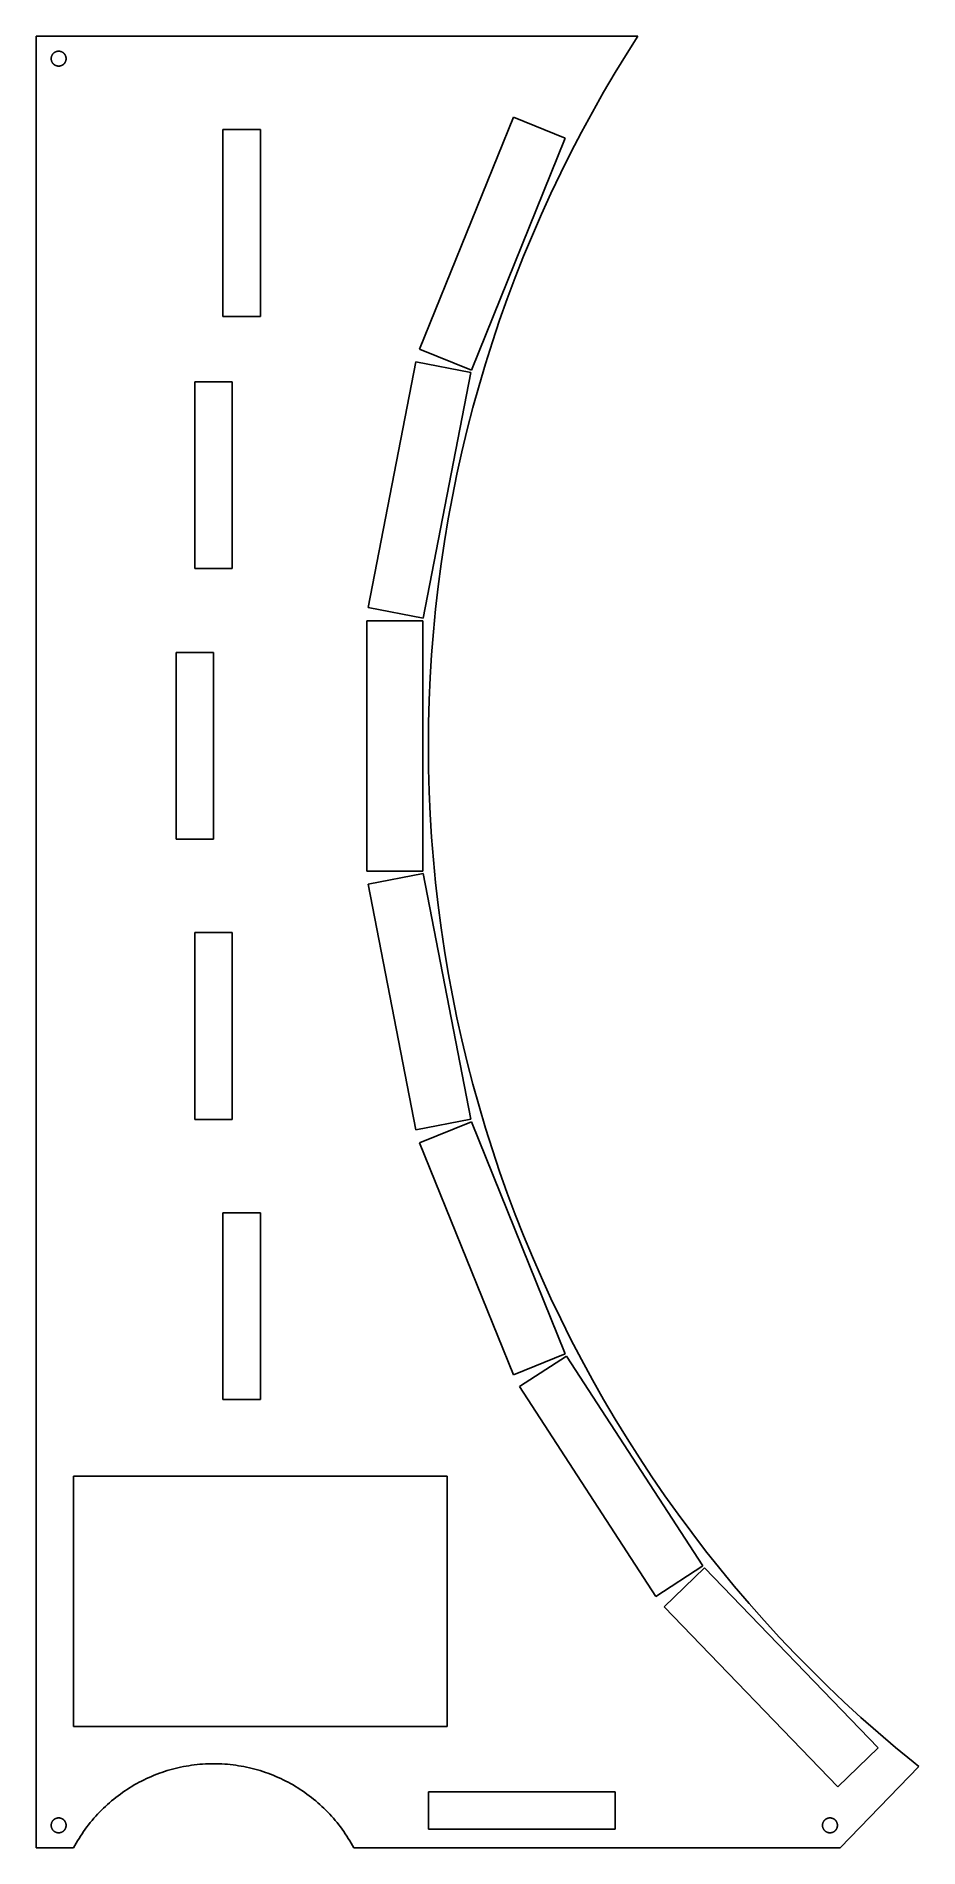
# Model space of a CAD drawing. Header units: metres. Extents: x 0 to 473, y 0 to 970.
import ezdxf

# ---------------------------------------------------------------- set-up
doc = ezdxf.new("R2010")
doc.units = ezdxf.units.M

msp = doc.modelspace()

# ---------------------------------------------------------------- linework, layer by layer
for p, q in [((322.136, 970), (0, 970)), ((0, 970), (0, 0)), ((316.366, 960.943), (322.136, 970)), ((8.68384, 960.237), (8.76393, 960.351)), ((8.76393, 960.351), (8.84795, 960.463)), ((8.84795, 960.463), (8.93582, 960.571)), ((8.93582, 960.571), (9.02742, 960.677)), ((9.02742, 960.677), (9.12263, 960.779)), ((9.12263, 960.779), (9.22136, 960.877)), ((9.22136, 960.877), (9.32347, 960.973)), ((9.32347, 960.973), (9.42885, 961.064)), ((9.42885, 961.064), (9.53735, 961.152)), ((9.53735, 961.152), (9.64885, 961.236)), ((9.64885, 961.236), (9.76321, 961.316)), ((9.76321, 961.316), (9.88031, 961.392)), ((9.88031, 961.392), (10, 961.464)), ((10, 961.464), (10.1221, 961.532)), ((10.1221, 961.532), (10.2465, 961.595)), ((10.2465, 961.595), (10.373, 961.654)), ((10.373, 961.654), (10.5016, 961.709)), ((10.5016, 961.709), (10.6319, 961.759)), ((10.6319, 961.759), (10.7639, 961.804)), ((10.7639, 961.804), (10.8974, 961.845)), ((10.8974, 961.845), (11.0323, 961.881)), ((11.0323, 961.881), (11.1684, 961.913)), ((11.1684, 961.913), (11.3054, 961.939)), ((11.3054, 961.939), (11.4433, 961.961)), ((11.4433, 961.961), (11.5819, 961.978)), ((11.5819, 961.978), (11.721, 961.99)), ((11.721, 961.99), (11.8604, 961.998)), ((11.8604, 961.998), (12, 962)), ((12, 962), (12.1396, 961.998)), ((12.1396, 961.998), (12.279, 961.99)), ((12.279, 961.99), (12.4181, 961.978)), ((12.4181, 961.978), (12.5567, 961.961)), ((12.5567, 961.961), (12.6946, 961.939)), ((12.6946, 961.939), (12.8316, 961.913)), ((12.8316, 961.913), (12.9677, 961.881)), ((12.9677, 961.881), (13.1025, 961.845)), ((13.1025, 961.845), (13.2361, 961.804)), ((13.2361, 961.804), (13.3681, 961.759)), ((13.3681, 961.759), (13.4984, 961.709)), ((13.4984, 961.709), (13.6269, 961.654)), ((13.6269, 961.654), (13.7535, 961.595)), ((13.7535, 961.595), (13.8779, 961.532)), ((13.8779, 961.532), (14, 961.464)), ((14, 961.464), (14.1197, 961.392)), ((14.1197, 961.392), (14.2368, 961.316)), ((14.2368, 961.316), (14.3511, 961.236)), ((14.3511, 961.236), (14.4626, 961.152)), ((14.4626, 961.152), (14.5711, 961.064)), ((14.5711, 961.064), (14.6765, 960.973)), ((14.6765, 960.973), (14.7786, 960.877)), ((14.7786, 960.877), (14.8773, 960.779)), ((14.8773, 960.779), (14.9726, 960.677)), ((14.9726, 960.677), (15.0642, 960.571)), ((15.0642, 960.571), (15.152, 960.463)), ((15.152, 960.463), (15.2361, 960.351)), ((15.2361, 960.351), (15.3161, 960.237)), ((309.983, 950.527), (316.366, 960.943)), ((8, 958), (8.00243, 958.14)), ((8.00243, 957.86), (8, 958)), ((8.00243, 958.14), (8.00974, 958.279)), ((8.00974, 957.721), (8.00243, 957.86)), ((8.00974, 958.279), (8.02191, 958.418)), ((8.02191, 957.582), (8.00974, 957.721)), ((8.02191, 958.418), (8.03893, 958.557)), ((8.03893, 957.443), (8.02191, 957.582)), ((8.03893, 958.557), (8.06076, 958.695)), ((8.06076, 957.305), (8.03893, 957.443)), ((8.06076, 958.695), (8.0874, 958.832)), ((8.0874, 957.168), (8.06076, 957.305)), ((8.0874, 958.832), (8.1188, 958.968)), ((8.1188, 957.032), (8.0874, 957.168)), ((8.1188, 958.968), (8.15495, 959.103)), ((8.15495, 956.897), (8.1188, 957.032)), ((8.15495, 959.103), (8.19577, 959.236)), ((8.19577, 956.764), (8.15495, 956.897)), ((8.19577, 959.236), (8.24123, 959.368)), ((8.24123, 956.632), (8.19577, 956.764)), ((8.24123, 959.368), (8.29126, 959.498)), ((8.29126, 956.502), (8.24123, 956.632)), ((8.29126, 959.498), (8.34581, 959.627)), ((8.34581, 956.373), (8.29126, 956.502)), ((8.34581, 959.627), (8.40482, 959.753)), ((8.40482, 956.247), (8.34581, 956.373)), ((8.40482, 959.753), (8.4682, 959.878)), ((8.4682, 956.122), (8.40482, 956.247)), ((8.4682, 959.878), (8.53589, 960)), ((8.53589, 956), (8.4682, 956.122)), ((8.53589, 960), (8.6078, 960.12)), ((8.6078, 955.88), (8.53589, 956)), ((8.6078, 960.12), (8.68384, 960.237)), ((8.68384, 955.763), (8.6078, 955.88)), ((8.76393, 955.649), (8.68384, 955.763)), ((8.84795, 955.537), (8.76393, 955.649)), ((8.93582, 955.429), (8.84795, 955.537)), ((9.02742, 955.323), (8.93582, 955.429)), ((9.12263, 955.221), (9.02742, 955.323)), ((9.22136, 955.123), (9.12263, 955.221)), ((9.32347, 955.027), (9.22136, 955.123)), ((9.42885, 954.936), (9.32347, 955.027)), ((9.53735, 954.848), (9.42885, 954.936)), ((9.64885, 954.764), (9.53735, 954.848)), ((9.76321, 954.684), (9.64885, 954.764)), ((9.88031, 954.608), (9.76321, 954.684)), ((9.99998, 954.536), (9.88031, 954.608)), ((10.1221, 954.468), (9.99998, 954.536)), ((10.2465, 954.405), (10.1221, 954.468)), ((10.373, 954.346), (10.2465, 954.405)), ((10.5016, 954.291), (10.373, 954.346)), ((10.6319, 954.241), (10.5016, 954.291)), ((10.7639, 954.196), (10.6319, 954.241)), ((10.8974, 954.155), (10.7639, 954.196)), ((11.0323, 954.119), (10.8974, 954.155)), ((11.1684, 954.087), (11.0323, 954.119)), ((11.3054, 954.061), (11.1684, 954.087)), ((11.4433, 954.039), (11.3054, 954.061)), ((11.5819, 954.022), (11.4433, 954.039)), ((11.721, 954.01), (11.5819, 954.022)), ((11.8604, 954.002), (11.721, 954.01)), ((12, 954), (11.8604, 954.002)), ((12.1396, 954.002), (12, 954)), ((12.279, 954.01), (12.1396, 954.002)), ((12.4181, 954.022), (12.279, 954.01)), ((12.5567, 954.039), (12.4181, 954.022)), ((12.6946, 954.061), (12.5567, 954.039)), ((12.8316, 954.087), (12.6946, 954.061)), ((12.9677, 954.119), (12.8316, 954.087)), ((13.1025, 954.155), (12.9677, 954.119)), ((13.2361, 954.196), (13.1025, 954.155)), ((13.3681, 954.241), (13.2361, 954.196)), ((13.4984, 954.291), (13.3681, 954.241)), ((13.6269, 954.346), (13.4984, 954.291)), ((13.7535, 954.405), (13.6269, 954.346)), ((13.8779, 954.468), (13.7535, 954.405)), ((14, 954.536), (13.8779, 954.468)), ((14.1197, 954.608), (14, 954.536)), ((14.2368, 954.684), (14.1197, 954.608)), ((14.3511, 954.764), (14.2368, 954.684)), ((14.4626, 954.848), (14.3511, 954.764)), ((14.5711, 954.936), (14.4626, 954.848)), ((14.6765, 955.027), (14.5711, 954.936)), ((14.7786, 955.123), (14.6765, 955.027)), ((14.8773, 955.221), (14.7786, 955.123)), ((14.9726, 955.323), (14.8773, 955.221)), ((15.0642, 955.429), (14.9726, 955.323)), ((15.152, 955.537), (15.0642, 955.429)), ((15.2361, 955.649), (15.152, 955.537)), ((15.3161, 955.763), (15.2361, 955.649)), ((15.3161, 960.237), (15.3922, 960.12)), ((15.3922, 955.88), (15.3161, 955.763)), ((15.3922, 960.12), (15.4641, 960)), ((15.4641, 956), (15.3922, 955.88)), ((15.4641, 960), (15.5318, 959.878)), ((15.5318, 956.122), (15.4641, 956)), ((15.5318, 959.878), (15.5952, 959.753)), ((15.5952, 956.247), (15.5318, 956.122)), ((15.5952, 959.753), (15.6542, 959.627)), ((15.6542, 956.373), (15.5952, 956.247)), ((15.6542, 959.627), (15.7087, 959.498)), ((15.7087, 956.502), (15.6542, 956.373)), ((15.7087, 959.498), (15.7588, 959.368)), ((15.7588, 956.632), (15.7087, 956.502)), ((15.7588, 959.368), (15.8042, 959.236)), ((15.8042, 956.764), (15.7588, 956.632)), ((15.8042, 959.236), (15.845, 959.103)), ((15.845, 956.897), (15.8042, 956.764)), ((15.845, 959.103), (15.8812, 958.968)), ((15.8812, 957.032), (15.845, 956.897)), ((15.8812, 958.968), (15.9126, 958.832)), ((15.9126, 957.168), (15.8812, 957.032)), ((15.9126, 958.832), (15.9392, 958.695)), ((15.9392, 957.305), (15.9126, 957.168)), ((15.9392, 958.695), (15.9611, 958.557)), ((15.9611, 957.443), (15.9392, 957.305)), ((15.9611, 958.557), (15.9781, 958.418)), ((15.9781, 957.582), (15.9611, 957.443)), ((15.9781, 958.418), (15.9902, 958.279)), ((15.9902, 957.721), (15.9781, 957.582)), ((15.9902, 958.279), (15.9976, 958.14)), ((15.9976, 957.86), (15.9902, 957.721)), ((15.9976, 958.14), (16, 958)), ((16, 958), (15.9976, 957.86)), ((303.782, 940), (309.983, 950.527)), ((297.766, 929.367), (303.782, 940)), ((205.276, 802.465), (255.473, 926.708)), ((255.473, 926.708), (283.288, 915.47)), ((291.937, 918.63), (297.766, 929.367)), ((100, 820), (100, 920)), ((100, 920), (120, 920)), ((120, 920), (120, 820)), ((283.288, 915.47), (233.091, 791.227)), ((286.295, 907.793), (291.937, 918.63)), ((280.844, 896.86), (286.295, 907.793)), ((275.585, 885.833), (280.844, 896.86)), ((270.518, 874.716), (275.585, 885.833)), ((265.647, 863.512), (270.518, 874.716)), ((260.971, 852.225), (265.647, 863.512)), ((256.494, 840.858), (260.971, 852.225)), ((252.215, 829.414), (256.494, 840.858)), ((248.137, 817.898), (252.215, 829.414)), ((120, 820), (100, 820)), ((244.26, 806.312), (248.137, 817.898)), ((240.587, 794.66), (244.26, 806.312)), ((177.683, 664.094), (203.251, 795.632)), ((203.251, 795.632), (232.7, 789.908)), ((233.091, 791.227), (205.276, 802.465)), ((232.7, 789.908), (207.132, 658.37)), ((237.117, 782.946), (240.587, 794.66)), ((85, 685), (85, 785)), ((85, 785), (105, 785)), ((105, 785), (105, 685)), ((233.852, 771.173), (237.117, 782.946)), ((230.793, 759.345), (233.852, 771.173)), ((227.941, 747.466), (230.793, 759.345)), ((225.297, 735.538), (227.941, 747.466)), ((222.861, 723.566), (225.297, 735.538)), ((220.635, 711.554), (222.861, 723.566)), ((218.618, 699.504), (220.635, 711.554)), ((216.812, 687.421), (218.618, 699.504)), ((105, 685), (85, 685)), ((215.218, 675.309), (216.812, 687.421)), ((213.835, 663.17), (215.218, 675.309)), ((207.132, 658.37), (177.683, 664.094)), ((212.664, 651.009), (213.835, 663.17)), ((177, 523), (177, 657)), ((177, 657), (207, 657)), ((207, 657), (207, 523)), ((211.705, 638.83), (212.664, 651.009)), ((75, 540), (75, 640)), ((75, 640), (95, 640)), ((95, 640), (95, 540)), ((210.959, 626.635), (211.705, 638.83)), ((210.426, 614.43), (210.959, 626.635)), ((210.107, 602.217), (210.426, 614.43)), ((210, 590), (210.107, 602.217)), ((210.107, 577.783), (210, 590)), ((210.426, 565.57), (210.107, 577.783)), ((210.959, 553.365), (210.426, 565.57)), ((211.705, 541.17), (210.959, 553.365)), ((95, 540), (75, 540)), ((212.664, 528.991), (211.705, 541.17)), ((213.835, 516.83), (212.664, 528.991)), ((207, 523), (177, 523)), ((177.683, 515.906), (207.132, 521.63)), ((203.251, 384.368), (177.683, 515.906)), ((207.132, 521.63), (232.7, 390.092)), ((215.218, 504.691), (213.835, 516.83)), ((216.812, 492.579), (215.218, 504.691)), ((85, 390), (85, 490)), ((85, 490), (105, 490)), ((105, 490), (105, 390)), ((218.618, 480.496), (216.812, 492.579)), ((220.635, 468.446), (218.618, 480.496)), ((222.861, 456.434), (220.635, 468.446)), ((225.297, 444.462), (222.861, 456.434)), ((227.941, 432.534), (225.297, 444.462)), ((230.793, 420.655), (227.941, 432.534)), ((233.852, 408.827), (230.793, 420.655)), ((237.117, 397.054), (233.852, 408.827)), ((105, 390), (85, 390)), ((232.7, 390.092), (203.251, 384.368)), ((205.276, 377.535), (233.091, 388.773)), ((233.091, 388.773), (283.288, 264.53)), ((240.587, 385.34), (237.117, 397.054)), ((244.26, 373.688), (240.587, 385.34)), ((255.473, 253.292), (205.276, 377.535)), ((248.137, 362.102), (244.26, 373.688)), ((252.215, 350.586), (248.137, 362.102)), ((256.494, 339.142), (252.215, 350.586)), ((100, 240), (100, 340)), ((100, 340), (120, 340)), ((120, 340), (120, 240)), ((260.971, 327.775), (256.494, 339.142)), ((265.647, 316.488), (260.971, 327.775)), ((270.518, 305.284), (265.647, 316.488)), ((275.585, 294.167), (270.518, 305.284)), ((280.844, 283.14), (275.585, 294.167)), ((286.295, 272.207), (280.844, 283.14)), ((291.937, 261.37), (286.295, 272.207)), ((283.288, 264.53), (255.473, 253.292)), ((258.764, 246.971), (283.924, 263.31)), ((283.924, 263.31), (356.905, 150.928)), ((297.766, 250.633), (291.937, 261.37)), ((331.745, 134.589), (258.764, 246.971)), ((303.782, 240), (297.766, 250.633)), ((120, 240), (100, 240)), ((309.983, 229.473), (303.782, 240)), ((316.366, 219.057), (309.983, 229.473)), ((322.931, 208.753), (316.366, 219.057)), ((329.674, 198.565), (322.931, 208.753)), ((20, 65), (20, 199)), ((20, 199), (220, 199)), ((220, 199), (220, 65)), ((336.594, 188.496), (329.674, 198.565)), ((343.688, 178.55), (336.594, 188.496)), ((350.955, 168.729), (343.688, 178.55)), ((358.392, 159.037), (350.955, 168.729)), ((365.998, 149.476), (358.392, 159.037)), ((356.905, 150.928), (331.745, 134.589)), ((336.182, 129.011), (357.762, 149.851)), ((357.762, 149.851), (450.846, 53.4594)), ((373.769, 140.049), (365.998, 149.476)), ((381.703, 130.759), (373.769, 140.049)), ((429.266, 32.6196), (336.182, 129.011)), ((389.799, 121.609), (381.703, 130.759)), ((398.052, 112.601), (389.799, 121.609)), ((406.462, 103.739), (398.052, 112.601)), ((415.025, 95.0252), (406.462, 103.739)), ((423.739, 86.4621), (415.025, 95.0252)), ((432.601, 78.0524), (423.739, 86.4621)), ((441.609, 69.7986), (432.601, 78.0524)), ((450.759, 61.7033), (441.609, 69.7986)), ((220, 65), (20, 65)), ((460.049, 53.7689), (450.759, 61.7033)), ((450.846, 53.4594), (429.266, 32.6196)), ((469.476, 45.9978), (460.049, 53.7689)), ((61.7878, 38.2429), (63.1584, 38.8106)), ((63.1584, 38.8106), (64.5387, 39.3543)), ((64.5387, 39.3543), (65.9283, 39.8739)), ((65.9283, 39.8739), (67.3267, 40.3691)), ((67.3267, 40.3691), (68.7336, 40.8398)), ((68.7336, 40.8398), (70.1484, 41.2859)), ((70.1484, 41.2859), (71.5708, 41.7072)), ((71.5708, 41.7072), (73.0004, 42.1037)), ((73.0004, 42.1037), (74.4366, 42.4751)), ((74.4366, 42.4751), (75.8792, 42.8214)), ((75.8792, 42.8214), (77.3275, 43.1425)), ((77.3275, 43.1425), (78.7812, 43.4383)), ((78.7812, 43.4383), (80.2399, 43.7086)), ((80.2399, 43.7086), (81.7031, 43.9535)), ((81.7031, 43.9535), (83.1703, 44.1728)), ((83.1703, 44.1728), (84.6411, 44.3664)), ((84.6411, 44.3664), (86.1151, 44.5343)), ((86.1151, 44.5343), (87.5918, 44.6765)), ((87.5918, 44.6765), (89.0707, 44.7929)), ((89.0707, 44.7929), (90.5514, 44.8835)), ((90.5514, 44.8835), (92.0335, 44.9482)), ((92.0335, 44.9482), (93.5165, 44.987)), ((93.5165, 44.987), (95, 45)), ((95, 45), (96.4834, 44.987)), ((96.4834, 44.987), (97.9664, 44.9482)), ((97.9664, 44.9482), (99.4485, 44.8835)), ((99.4485, 44.8835), (100.929, 44.7929)), ((100.929, 44.7929), (102.408, 44.6765)), ((102.408, 44.6765), (103.885, 44.5343)), ((103.885, 44.5343), (105.359, 44.3664)), ((105.359, 44.3664), (106.83, 44.1728)), ((106.83, 44.1728), (108.297, 43.9535)), ((108.297, 43.9535), (109.76, 43.7086)), ((109.76, 43.7086), (111.219, 43.4383)), ((111.219, 43.4383), (112.672, 43.1425)), ((112.672, 43.1425), (114.121, 42.8214)), ((114.121, 42.8214), (115.563, 42.4751)), ((115.563, 42.4751), (117, 42.1037)), ((117, 42.1037), (118.429, 41.7072)), ((118.429, 41.7072), (119.852, 41.2859)), ((119.852, 41.2859), (121.266, 40.8398)), ((121.266, 40.8398), (122.673, 40.3691)), ((122.673, 40.3691), (124.072, 39.8739)), ((124.072, 39.8739), (125.461, 39.3543)), ((125.461, 39.3543), (126.842, 38.8106)), ((126.842, 38.8106), (128.212, 38.2429)), ((430.492, 0), (472.55, 43.5525)), ((472.55, 43.5525), (469.476, 45.9978)), ((45.0382, 28.7664), (46.246, 29.6279)), ((46.246, 29.6279), (47.4686, 30.4682)), ((47.4686, 30.4682), (48.7057, 31.287)), ((48.7057, 31.287), (49.9568, 32.0841)), ((49.9568, 32.0841), (51.2218, 32.8592)), ((51.2218, 32.8592), (52.5, 33.6122)), ((52.5, 33.6122), (53.7912, 34.3427)), ((53.7912, 34.3427), (55.0949, 35.0505)), ((55.0949, 35.0505), (56.4108, 35.7355)), ((56.4108, 35.7355), (57.7384, 36.3975)), ((57.7384, 36.3975), (59.0774, 37.0361)), ((59.0774, 37.0361), (60.4274, 37.6514)), ((60.4274, 37.6514), (61.7878, 38.2429)), ((128.212, 38.2429), (129.573, 37.6514)), ((129.573, 37.6514), (130.923, 37.0361)), ((130.923, 37.0361), (132.262, 36.3975)), ((132.262, 36.3975), (133.589, 35.7355)), ((133.589, 35.7355), (134.905, 35.0505)), ((134.905, 35.0505), (136.209, 34.3427)), ((136.209, 34.3427), (137.5, 33.6122)), ((137.5, 33.6122), (138.778, 32.8592)), ((138.778, 32.8592), (140.043, 32.0841)), ((140.043, 32.0841), (141.294, 31.287)), ((141.294, 31.287), (142.531, 30.4682)), ((142.531, 30.4682), (143.754, 29.6279)), ((143.754, 29.6279), (144.962, 28.7664)), ((210, 10), (210, 30)), ((210, 30), (310, 30)), ((310, 30), (310, 10)), ((33.8561, 19.046), (34.8959, 20.1041)), ((34.8959, 20.1041), (35.954, 21.1439)), ((35.954, 21.1439), (37.0301, 22.1651)), ((37.0301, 22.1651), (38.1239, 23.1673)), ((38.1239, 23.1673), (39.235, 24.1503)), ((39.235, 24.1503), (40.3631, 25.1138)), ((40.3631, 25.1138), (41.5078, 26.0574)), ((41.5078, 26.0574), (42.6688, 26.9809)), ((42.6688, 26.9809), (43.8457, 27.884)), ((43.8457, 27.884), (45.0382, 28.7664)), ((144.962, 28.7664), (146.154, 27.884)), ((146.154, 27.884), (147.331, 26.9809)), ((147.331, 26.9809), (148.492, 26.0574)), ((148.492, 26.0574), (149.637, 25.1138)), ((149.637, 25.1138), (150.765, 24.1503)), ((150.765, 24.1503), (151.876, 23.1673)), ((151.876, 23.1673), (152.97, 22.1651)), ((152.97, 22.1651), (154.046, 21.1439)), ((154.046, 21.1439), (155.104, 20.1041)), ((155.104, 20.1041), (156.144, 19.046)), ((8, 12), (8.00243, 12.1396)), ((8.00243, 11.8604), (8, 12)), ((8.00243, 12.1396), (8.00974, 12.279)), ((8.00974, 11.721), (8.00243, 11.8604)), ((8.00974, 12.279), (8.02191, 12.4181)), ((8.02191, 11.5819), (8.00974, 11.721)), ((8.02191, 12.4181), (8.03893, 12.5567)), ((8.03893, 11.4433), (8.02191, 11.5819)), ((8.03893, 12.5567), (8.06076, 12.6946)), ((8.06076, 11.3054), (8.03893, 11.4433)), ((8.06076, 12.6946), (8.0874, 12.8316)), ((8.0874, 11.1684), (8.06076, 11.3054)), ((8.0874, 12.8316), (8.1188, 12.9677)), ((8.1188, 11.0323), (8.0874, 11.1684)), ((8.1188, 12.9677), (8.15495, 13.1025)), ((8.15495, 10.8974), (8.1188, 11.0323)), ((8.15495, 13.1025), (8.19577, 13.2361)), ((8.19577, 10.7639), (8.15495, 10.8974)), ((8.19577, 13.2361), (8.24123, 13.3681)), ((8.24123, 10.6319), (8.19577, 10.7639)), ((8.24123, 13.3681), (8.29126, 13.4984)), ((8.29126, 10.5016), (8.24123, 10.6319)), ((8.29126, 13.4984), (8.34581, 13.6269)), ((8.34581, 10.373), (8.29126, 10.5016)), ((8.34581, 13.6269), (8.40482, 13.7535)), ((8.40482, 10.2465), (8.34581, 10.373)), ((8.40482, 13.7535), (8.4682, 13.8779)), ((8.4682, 10.1221), (8.40482, 10.2465)), ((8.4682, 13.8779), (8.53589, 14)), ((8.53589, 10), (8.4682, 10.1221)), ((8.53589, 14), (8.6078, 14.1197)), ((8.6078, 9.88031), (8.53589, 10)), ((8.6078, 14.1197), (8.68384, 14.2368)), ((8.68384, 9.76321), (8.6078, 9.88031)), ((8.68384, 14.2368), (8.76393, 14.3511)), ((8.76393, 9.64885), (8.68384, 9.76321)), ((8.76393, 14.3511), (8.84795, 14.4626)), ((8.84795, 14.4626), (8.93582, 14.5711)), ((8.93582, 14.5711), (9.02742, 14.6765)), ((9.02742, 14.6765), (9.12263, 14.7786)), ((9.12263, 14.7786), (9.22136, 14.8773)), ((9.22136, 14.8773), (9.32347, 14.9726)), ((9.32347, 14.9726), (9.42885, 15.0642)), ((9.42885, 15.0642), (9.53735, 15.152)), ((9.53735, 15.152), (9.64885, 15.2361)), ((9.64885, 15.2361), (9.76321, 15.3161)), ((9.76321, 15.3161), (9.88031, 15.3922)), ((9.88031, 15.3922), (10, 15.4641)), ((10, 15.4641), (10.1221, 15.5318)), ((10.1221, 15.5318), (10.2465, 15.5952)), ((10.2465, 15.5952), (10.373, 15.6542)), ((10.373, 15.6542), (10.5016, 15.7087)), ((10.5016, 15.7087), (10.6319, 15.7588)), ((10.6319, 15.7588), (10.7639, 15.8042)), ((10.7639, 15.8042), (10.8974, 15.845)), ((10.8974, 15.845), (11.0323, 15.8812)), ((11.0323, 15.8812), (11.1684, 15.9126)), ((11.1684, 15.9126), (11.3054, 15.9392)), ((11.3054, 15.9392), (11.4433, 15.9611)), ((11.4433, 15.9611), (11.5819, 15.9781)), ((11.5819, 15.9781), (11.721, 15.9902)), ((11.721, 15.9902), (11.8604, 15.9976)), ((11.8604, 15.9976), (12, 16)), ((12, 16), (12.1396, 15.9976)), ((12.1396, 15.9976), (12.279, 15.9902)), ((12.279, 15.9902), (12.4181, 15.9781)), ((12.4181, 15.9781), (12.5567, 15.9611)), ((12.5567, 15.9611), (12.6946, 15.9392)), ((12.6946, 15.9392), (12.8316, 15.9126)), ((12.8316, 15.9126), (12.9677, 15.8812)), ((12.9677, 15.8812), (13.1025, 15.845)), ((13.1025, 15.845), (13.2361, 15.8042)), ((13.2361, 15.8042), (13.3681, 15.7588)), ((13.3681, 15.7588), (13.4984, 15.7087)), ((13.4984, 15.7087), (13.6269, 15.6542)), ((13.6269, 15.6542), (13.7535, 15.5952)), ((13.7535, 15.5952), (13.8779, 15.5318)), ((13.8779, 15.5318), (14, 15.4641)), ((14, 15.4641), (14.1197, 15.3922)), ((14.1197, 15.3922), (14.2368, 15.3161)), ((14.2368, 15.3161), (14.3511, 15.2361)), ((14.3511, 15.2361), (14.4626, 15.152)), ((14.4626, 15.152), (14.5711, 15.0642)), ((14.5711, 15.0642), (14.6765, 14.9726)), ((14.6765, 14.9726), (14.7786, 14.8773)), ((14.7786, 14.8773), (14.8773, 14.7786)), ((14.8773, 14.7786), (14.9726, 14.6765)), ((14.9726, 14.6765), (15.0642, 14.5711)), ((15.0642, 14.5711), (15.152, 14.4626)), ((15.152, 14.4626), (15.2361, 14.3511)), ((15.2361, 14.3511), (15.3161, 14.2368)), ((15.3161, 9.76321), (15.2361, 9.64885)), ((15.3161, 14.2368), (15.3922, 14.1197)), ((15.3922, 9.88031), (15.3161, 9.76321)), ((15.3922, 14.1197), (15.4641, 14)), ((15.4641, 9.99998), (15.3922, 9.88031)), ((15.4641, 14), (15.5318, 13.8779)), ((15.5318, 10.1221), (15.4641, 9.99998)), ((15.5318, 13.8779), (15.5952, 13.7535)), ((15.5952, 10.2465), (15.5318, 10.1221)), ((15.5952, 13.7535), (15.6542, 13.6269)), ((15.6542, 10.373), (15.5952, 10.2465)), ((15.6542, 13.6269), (15.7087, 13.4984)), ((15.7087, 10.5016), (15.6542, 10.373)), ((15.7087, 13.4984), (15.7588, 13.3681)), ((15.7588, 10.6319), (15.7087, 10.5016)), ((15.7588, 13.3681), (15.8042, 13.2361)), ((15.8042, 10.7639), (15.7588, 10.6319)), ((15.8042, 13.2361), (15.845, 13.1025)), ((15.845, 10.8974), (15.8042, 10.7639)), ((15.845, 13.1025), (15.8812, 12.9677)), ((15.8812, 11.0323), (15.845, 10.8974)), ((15.8812, 12.9677), (15.9126, 12.8316)), ((15.9126, 11.1684), (15.8812, 11.0323)), ((15.9126, 12.8316), (15.9392, 12.6946)), ((15.9392, 11.3054), (15.9126, 11.1684)), ((15.9392, 12.6946), (15.9611, 12.5567)), ((15.9611, 11.4433), (15.9392, 11.3054)), ((15.9611, 12.5567), (15.9781, 12.4181)), ((15.9781, 11.5819), (15.9611, 11.4433)), ((15.9781, 12.4181), (15.9902, 12.279)), ((15.9902, 11.721), (15.9781, 11.5819)), ((15.9902, 12.279), (15.9976, 12.1396)), ((15.9976, 11.8604), (15.9902, 11.721)), ((15.9976, 12.1396), (16, 12)), ((16, 12), (15.9976, 11.8604)), ((25.3721, 8.75398), (26.2336, 9.96175)), ((26.2336, 9.96175), (27.116, 11.1543)), ((27.116, 11.1543), (28.0191, 12.3312)), ((28.0191, 12.3312), (28.9426, 13.4922)), ((28.9426, 13.4922), (29.8862, 14.6369)), ((29.8862, 14.6369), (30.8497, 15.765)), ((30.8497, 15.765), (31.8327, 16.8761)), ((31.8327, 16.8761), (32.8349, 17.9698)), ((32.8349, 17.9698), (33.8561, 19.046)), ((156.144, 19.046), (157.165, 17.9698)), ((157.165, 17.9698), (158.167, 16.8761)), ((158.167, 16.8761), (159.15, 15.765)), ((159.15, 15.765), (160.114, 14.6369)), ((160.114, 14.6369), (161.057, 13.4922)), ((161.057, 13.4922), (161.981, 12.3312)), ((161.981, 12.3312), (162.884, 11.1543)), ((162.884, 11.1543), (163.766, 9.96175)), ((163.766, 9.96175), (164.628, 8.75398)), ((310, 10), (210, 10)), ((421, 12), (421.002, 12.1396)), ((421.002, 11.8604), (421, 12)), ((421.002, 12.1396), (421.01, 12.279)), ((421.01, 11.721), (421.002, 11.8604)), ((421.01, 12.279), (421.022, 12.4181)), ((421.022, 11.5819), (421.01, 11.721)), ((421.022, 12.4181), (421.039, 12.5567)), ((421.039, 11.4433), (421.022, 11.5819)), ((421.039, 12.5567), (421.061, 12.6946)), ((421.061, 11.3054), (421.039, 11.4433)), ((421.061, 12.6946), (421.087, 12.8316)), ((421.087, 11.1684), (421.061, 11.3054)), ((421.087, 12.8316), (421.119, 12.9677)), ((421.119, 11.0323), (421.087, 11.1684)), ((421.119, 12.9677), (421.155, 13.1025)), ((421.155, 10.8974), (421.119, 11.0323)), ((421.155, 13.1025), (421.196, 13.2361)), ((421.196, 10.7639), (421.155, 10.8974)), ((421.196, 13.2361), (421.241, 13.3681)), ((421.241, 10.6319), (421.196, 10.7639)), ((421.241, 13.3681), (421.291, 13.4984)), ((421.291, 10.5016), (421.241, 10.6319)), ((421.291, 13.4984), (421.346, 13.6269)), ((421.346, 10.373), (421.291, 10.5016)), ((421.346, 13.6269), (421.405, 13.7535)), ((421.405, 10.2465), (421.346, 10.373)), ((421.405, 13.7535), (421.468, 13.8779)), ((421.468, 10.1221), (421.405, 10.2465)), ((421.468, 13.8779), (421.536, 14)), ((421.536, 10), (421.468, 10.1221)), ((421.536, 14), (421.608, 14.1197)), ((421.608, 9.88031), (421.536, 10)), ((421.608, 14.1197), (421.684, 14.2368)), ((421.684, 9.76321), (421.608, 9.88031)), ((421.684, 14.2368), (421.764, 14.3511)), ((421.764, 9.64885), (421.684, 9.76321)), ((421.764, 14.3511), (421.848, 14.4626)), ((421.848, 14.4626), (421.936, 14.5711)), ((421.936, 14.5711), (422.027, 14.6765)), ((422.027, 14.6765), (422.123, 14.7786)), ((422.123, 14.7786), (422.221, 14.8773)), ((422.221, 14.8773), (422.323, 14.9726)), ((422.323, 14.9726), (422.429, 15.0642)), ((422.429, 15.0642), (422.537, 15.152)), ((422.537, 15.152), (422.649, 15.2361)), ((422.649, 15.2361), (422.763, 15.3161)), ((422.763, 15.3161), (422.88, 15.3922)), ((422.88, 15.3922), (423, 15.4641)), ((423, 15.4641), (423.122, 15.5318)), ((423.122, 15.5318), (423.247, 15.5952)), ((423.247, 15.5952), (423.373, 15.6542)), ((423.373, 15.6542), (423.502, 15.7087)), ((423.502, 15.7087), (423.632, 15.7588)), ((423.632, 15.7588), (423.764, 15.8042)), ((423.764, 15.8042), (423.897, 15.845)), ((423.897, 15.845), (424.032, 15.8812)), ((424.032, 15.8812), (424.168, 15.9126)), ((424.168, 15.9126), (424.305, 15.9392)), ((424.305, 15.9392), (424.443, 15.9611)), ((424.443, 15.9611), (424.582, 15.9781)), ((424.582, 15.9781), (424.721, 15.9902)), ((424.721, 15.9902), (424.86, 15.9976)), ((424.86, 15.9976), (425, 16)), ((425, 16), (425.14, 15.9976)), ((425.14, 15.9976), (425.279, 15.9902)), ((425.279, 15.9902), (425.418, 15.9781)), ((425.418, 15.9781), (425.557, 15.9611)), ((425.557, 15.9611), (425.695, 15.9392)), ((425.695, 15.9392), (425.832, 15.9126)), ((425.832, 15.9126), (425.968, 15.8812)), ((425.968, 15.8812), (426.103, 15.845)), ((426.103, 15.845), (426.236, 15.8042)), ((426.236, 15.8042), (426.368, 15.7588)), ((426.368, 15.7588), (426.498, 15.7087)), ((426.498, 15.7087), (426.627, 15.6542)), ((426.627, 15.6542), (426.753, 15.5952)), ((426.753, 15.5952), (426.878, 15.5318)), ((426.878, 15.5318), (427, 15.4641)), ((427, 15.4641), (427.12, 15.3922)), ((427.12, 15.3922), (427.237, 15.3161)), ((427.237, 15.3161), (427.351, 15.2361)), ((427.351, 15.2361), (427.463, 15.152)), ((427.463, 15.152), (427.571, 15.0642)), ((427.571, 15.0642), (427.677, 14.9726)), ((427.677, 14.9726), (427.779, 14.8773)), ((427.779, 14.8773), (427.877, 14.7786)), ((427.877, 14.7786), (427.973, 14.6765)), ((427.973, 14.6765), (428.064, 14.5711)), ((428.064, 14.5711), (428.152, 14.4626)), ((428.152, 14.4626), (428.236, 14.3511)), ((428.236, 14.3511), (428.316, 14.2368)), ((428.316, 9.76321), (428.236, 9.64885)), ((428.316, 14.2368), (428.392, 14.1197)), ((428.392, 9.88031), (428.316, 9.76321)), ((428.392, 14.1197), (428.464, 14)), ((428.464, 9.99998), (428.392, 9.88031)), ((428.464, 14), (428.532, 13.8779)), ((428.532, 10.1221), (428.464, 9.99998)), ((428.532, 13.8779), (428.595, 13.7535)), ((428.595, 10.2465), (428.532, 10.1221)), ((428.595, 13.7535), (428.654, 13.6269)), ((428.654, 10.373), (428.595, 10.2465)), ((428.654, 13.6269), (428.709, 13.4984)), ((428.709, 10.5016), (428.654, 10.373)), ((428.709, 13.4984), (428.759, 13.3681)), ((428.759, 10.6319), (428.709, 10.5016)), ((428.759, 13.3681), (428.804, 13.2361)), ((428.804, 10.7639), (428.759, 10.6319)), ((428.804, 13.2361), (428.845, 13.1025)), ((428.845, 10.8974), (428.804, 10.7639)), ((428.845, 13.1025), (428.881, 12.9677)), ((428.881, 11.0323), (428.845, 10.8974)), ((428.881, 12.9677), (428.913, 12.8316)), ((428.913, 11.1684), (428.881, 11.0323)), ((428.913, 12.8316), (428.939, 12.6946)), ((428.939, 11.3054), (428.913, 11.1684)), ((428.939, 12.6946), (428.961, 12.5567)), ((428.961, 11.4433), (428.939, 11.3054)), ((428.961, 12.5567), (428.978, 12.4181)), ((428.978, 11.5819), (428.961, 11.4433)), ((428.978, 12.4181), (428.99, 12.279)), ((428.99, 11.721), (428.978, 11.5819)), ((428.99, 12.279), (428.998, 12.1396)), ((428.998, 11.8604), (428.99, 11.721)), ((428.998, 12.1396), (429, 12)), ((429, 12), (428.998, 11.8604)), ((0, 0), (20.001, 0)), ((8.84795, 9.53735), (8.76393, 9.64885)), ((8.93582, 9.42885), (8.84795, 9.53735)), ((9.02742, 9.32347), (8.93582, 9.42885)), ((9.12263, 9.22136), (9.02742, 9.32347)), ((9.22136, 9.12263), (9.12263, 9.22136)), ((9.32347, 9.02742), (9.22136, 9.12263)), ((9.42885, 8.93582), (9.32347, 9.02742)), ((9.53735, 8.84795), (9.42885, 8.93582)), ((9.64885, 8.76393), (9.53735, 8.84795)), ((9.76321, 8.68384), (9.64885, 8.76393)), ((9.88031, 8.6078), (9.76321, 8.68384)), ((9.99998, 8.53589), (9.88031, 8.6078)), ((10.1221, 8.4682), (9.99998, 8.53589)), ((10.2465, 8.40482), (10.1221, 8.4682)), ((10.373, 8.34581), (10.2465, 8.40482)), ((10.5016, 8.29126), (10.373, 8.34581)), ((10.6319, 8.24123), (10.5016, 8.29126)), ((10.7639, 8.19577), (10.6319, 8.24123)), ((10.8974, 8.15495), (10.7639, 8.19577)), ((11.0323, 8.1188), (10.8974, 8.15495)), ((11.1684, 8.0874), (11.0323, 8.1188)), ((11.3054, 8.06076), (11.1684, 8.0874)), ((11.4433, 8.03893), (11.3054, 8.06076)), ((11.5819, 8.02191), (11.4433, 8.03893)), ((11.721, 8.00974), (11.5819, 8.02191)), ((11.8604, 8.00243), (11.721, 8.00974)), ((12, 8), (11.8604, 8.00243)), ((12.1396, 8.00243), (12, 8)), ((12.279, 8.00974), (12.1396, 8.00243)), ((12.4181, 8.02191), (12.279, 8.00974)), ((12.5567, 8.03893), (12.4181, 8.02191)), ((12.6946, 8.06076), (12.5567, 8.03893)), ((12.8316, 8.0874), (12.6946, 8.06076)), ((12.9677, 8.1188), (12.8316, 8.0874)), ((13.1025, 8.15495), (12.9677, 8.1188)), ((13.2361, 8.19577), (13.1025, 8.15495)), ((13.3681, 8.24123), (13.2361, 8.19577)), ((13.4984, 8.29126), (13.3681, 8.24123)), ((13.6269, 8.34581), (13.4984, 8.29126)), ((13.7535, 8.40482), (13.6269, 8.34581)), ((13.8779, 8.4682), (13.7535, 8.40482)), ((14, 8.53589), (13.8779, 8.4682)), ((14.1197, 8.6078), (14, 8.53589)), ((14.2368, 8.68384), (14.1197, 8.6078)), ((14.3511, 8.76393), (14.2368, 8.68384)), ((14.4626, 8.84795), (14.3511, 8.76393)), ((14.5711, 8.93582), (14.4626, 8.84795)), ((14.6765, 9.02742), (14.5711, 8.93582)), ((14.7786, 9.12263), (14.6765, 9.02742)), ((14.8773, 9.22136), (14.7786, 9.12263)), ((14.9726, 9.32347), (14.8773, 9.22136)), ((15.0642, 9.42885), (14.9726, 9.32347)), ((15.152, 9.53735), (15.0642, 9.42885)), ((15.2361, 9.64885), (15.152, 9.53735)), ((20.001, 0), (20.6573, 1.20882)), ((20.6573, 1.20882), (21.3878, 2.49998)), ((21.3878, 2.49998), (22.1408, 3.77823)), ((22.1408, 3.77823), (22.9159, 5.04314)), ((22.9159, 5.04314), (23.713, 6.29431)), ((23.713, 6.29431), (24.5318, 7.53139)), ((24.5318, 7.53139), (25.3721, 8.75398)), ((164.628, 8.75398), (165.468, 7.53139)), ((165.468, 7.53139), (166.287, 6.29431)), ((166.287, 6.29431), (167.084, 5.04314)), ((167.084, 5.04314), (167.859, 3.77823)), ((167.859, 3.77823), (168.612, 2.49998)), ((168.612, 2.49998), (169.343, 1.20882)), ((169.343, 1.20882), (169.999, 0)), ((169.999, 0), (430.492, 0)), ((421.848, 9.53735), (421.764, 9.64885)), ((421.936, 9.42885), (421.848, 9.53735)), ((422.027, 9.32347), (421.936, 9.42885)), ((422.123, 9.22136), (422.027, 9.32347)), ((422.221, 9.12263), (422.123, 9.22136)), ((422.323, 9.02742), (422.221, 9.12263)), ((422.429, 8.93582), (422.323, 9.02742)), ((422.537, 8.84795), (422.429, 8.93582)), ((422.649, 8.76393), (422.537, 8.84795)), ((422.763, 8.68384), (422.649, 8.76393)), ((422.88, 8.6078), (422.763, 8.68384)), ((423, 8.53589), (422.88, 8.6078)), ((423.122, 8.4682), (423, 8.53589)), ((423.247, 8.40482), (423.122, 8.4682)), ((423.373, 8.34581), (423.247, 8.40482)), ((423.502, 8.29126), (423.373, 8.34581)), ((423.632, 8.24123), (423.502, 8.29126)), ((423.764, 8.19577), (423.632, 8.24123)), ((423.897, 8.15495), (423.764, 8.19577)), ((424.032, 8.1188), (423.897, 8.15495)), ((424.168, 8.0874), (424.032, 8.1188)), ((424.305, 8.06076), (424.168, 8.0874)), ((424.443, 8.03893), (424.305, 8.06076)), ((424.582, 8.02191), (424.443, 8.03893)), ((424.721, 8.00974), (424.582, 8.02191)), ((424.86, 8.00243), (424.721, 8.00974)), ((425, 8), (424.86, 8.00243)), ((425.14, 8.00243), (425, 8)), ((425.279, 8.00974), (425.14, 8.00243)), ((425.418, 8.02191), (425.279, 8.00974)), ((425.557, 8.03893), (425.418, 8.02191)), ((425.695, 8.06076), (425.557, 8.03893)), ((425.832, 8.0874), (425.695, 8.06076)), ((425.968, 8.1188), (425.832, 8.0874)), ((426.103, 8.15495), (425.968, 8.1188)), ((426.236, 8.19577), (426.103, 8.15495)), ((426.368, 8.24123), (426.236, 8.19577)), ((426.498, 8.29126), (426.368, 8.24123)), ((426.627, 8.34581), (426.498, 8.29126)), ((426.753, 8.40482), (426.627, 8.34581)), ((426.878, 8.4682), (426.753, 8.40482)), ((427, 8.53589), (426.878, 8.4682)), ((427.12, 8.6078), (427, 8.53589)), ((427.237, 8.68384), (427.12, 8.6078)), ((427.351, 8.76393), (427.237, 8.68384)), ((427.463, 8.84795), (427.351, 8.76393)), ((427.571, 8.93582), (427.463, 8.84795)), ((427.677, 9.02742), (427.571, 8.93582)), ((427.779, 9.12263), (427.677, 9.02742)), ((427.877, 9.22136), (427.779, 9.12263)), ((427.973, 9.32347), (427.877, 9.22136)), ((428.064, 9.42885), (427.973, 9.32347)), ((428.152, 9.53735), (428.064, 9.42885)), ((428.236, 9.64885), (428.152, 9.53735))]:
    msp.add_line(p, q)

doc.saveas('drawing.dxf')
